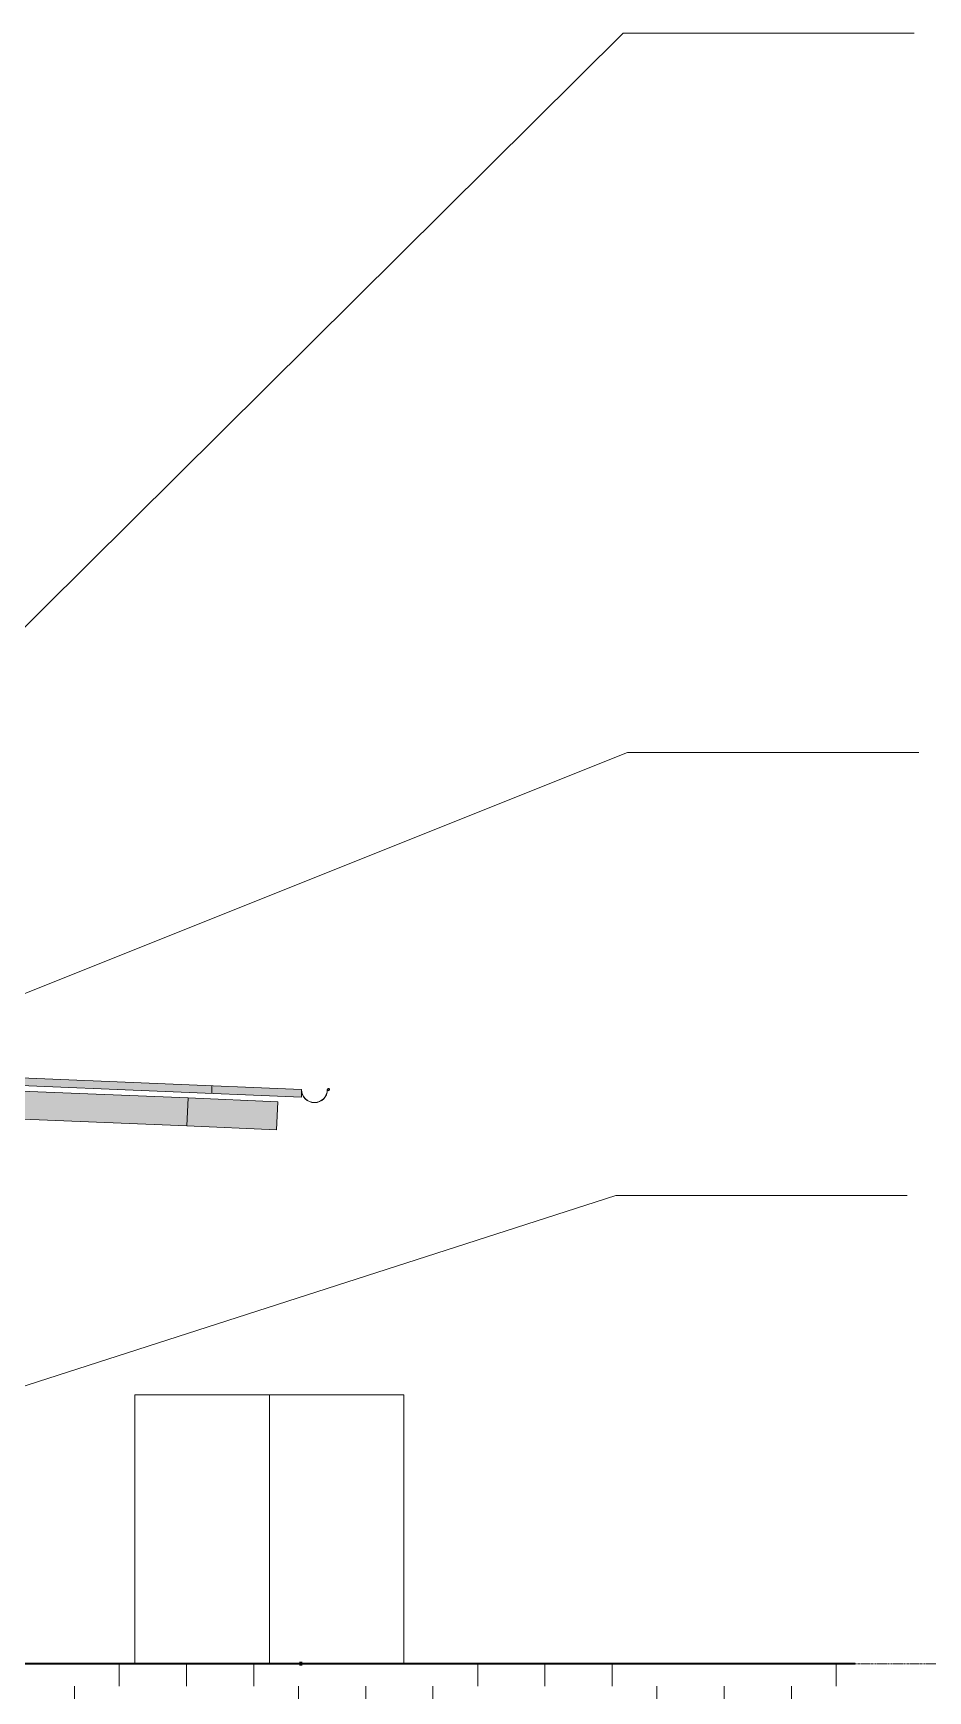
# Model space of a CAD drawing. Header units: inches. Extents: x 20273 to 40654, y -355 to 835.
# Drawn here: x 22813.8 to 23053.4, y -7.2 to 436.6 of the extents above; entities that cross this region are included whole.
import ezdxf

# ---------------------------------------------------------------- set-up
doc = ezdxf.new("R2010")
doc.units = ezdxf.units.IN
doc.header["$MEASUREMENT"] = 0
doc.linetypes.add('Grid Line 1_2_', pattern=[0.875, 0.5, -0.125, 0.125, -0.125])
for name, color, linetype, lineweight in [('A-ANNO-KEYN', 231, 'Continuous', 9), ('A-FLOR-LEVL', 51, 'Continuous', 9), ('A-ROOF', 132, 'Continuous', 13), ('A-ROOF-OTLN', 132, 'Continuous', 9), ('A-SITE-ROAD', 130, 'Continuous', 70), ('C-TOPO', 7, 'Continuous', 13), ('E-ELEC-EQPM', 71, 'Continuous', 13), ('S-BEAM', 12, 'Continuous', 13)]:
    doc.layers.add(name, color=color, linetype=linetype, lineweight=lineweight)

# ---------------------------------------------------------------- blocks, each defined once
blk = doc.blocks.new('Transformer-Dry-Type-Siemens - 6x6x6-1004770-Elevation - West')
at = {"layer": 'E-ELEC-EQPM'}
for p, q in [((22913.05, 72), (22877.05, 72)), ((22913.05, 72), (22877.05, 72)), ((22913.05, 0), (22913.05, 72)), ((22913.05, 0), (22913.05, 72))]:
    blk.add_line(p, q, dxfattribs=at)
blk = doc.blocks.new('Transformer-Dry-Type-Siemens - 6x3x6-1005805-Elevation - West')
at = {"layer": 'E-ELEC-EQPM'}
for p, q in [((22841.05, 72), (22841.05, 0)), ((22877.05, 72), (22841.05, 72)), ((22877.05, 72), (22841.05, 72)), ((22841.05, 72), (22841.05, 0)), ((22877.05, 0), (22877.05, 72)), ((22877.05, 0), (22877.05, 72))]:
    blk.add_line(p, q, dxfattribs=at)
blk = doc.blocks.new('Dimension Lumber - 5_5 x 7_5 Glulam-1730133-Elevation - West')
at = {"layer": 'S-BEAM'}
blk.add_hatch(color=256, dxfattribs=at).paths.add_polyline_path([(22878.98, 143.01), (22879.29, 150.51), (22855.28, 151.51), (22854.97, 144.01), (22855.28, 144)], flags=0)
for p, q in [((22855.28, 151.51), (22879.29, 150.51)), ((22879.29, 150.51), (22878.98, 143.01)), ((22878.98, 143.01), (22854.97, 144.01))]:
    blk.add_line(p, q, dxfattribs=at)
blk = doc.blocks.new('Dimension Lumber - 5_5 x 7_5 Glulam-1780657-Elevation - West')
at = {"layer": 'S-BEAM'}
blk.add_hatch(color=256, dxfattribs=at).paths.add_polyline_path([(22854.97, 144.01), (22855.28, 151.51), (22808.3, 153.46), (22808.3, 148.94), (22798.62, 148.94), (22798.62, 146.36), (22840.33, 144.62)], flags=0)
for p, q in [((22808.3, 153.46), (22855.28, 151.51)), ((22855.28, 151.51), (22854.97, 144.01)), ((22854.97, 144.01), (22798.62, 146.36))]:
    blk.add_line(p, q, dxfattribs=at)

msp = doc.modelspace()

# ---------------------------------------------------------------- hatches: boundary and pattern name
at = {"layer": 'A-ROOF', "lineweight": 5}
for points in [[(22861.62, 152.74), (22861.62, 154.75), (22808.3, 156.97), (22808.3, 154.97), (22840.33, 153.63)], [(22885.62, 151.74), (22885.62, 153.75), (22861.62, 154.69), (22861.62, 152.74), (22879.06, 152.02)]]:
    msp.add_hatch(color=256, dxfattribs=at).paths.add_polyline_path(points, flags=0)
at = {"layer": 'A-ROOF-OTLN'}
msp.add_hatch(color=256, dxfattribs=at).paths.add_polyline_path([(22889.12, 150.25), (22890.02, 150.37), (22890.87, 150.72), (22891.59, 151.27), (22892.15, 152), (22892.5, 152.84), (22892.44, 152.86), (22892.09, 152.03), (22891.55, 151.32), (22890.83, 150.77), (22890.01, 150.43), (22889.12, 150.31), (22888.23, 150.43), (22887.4, 150.77), (22886.68, 151.32), (22886.14, 152.03), (22885.79, 152.86), (22885.73, 152.84), (22886.08, 152), (22886.64, 151.27), (22887.37, 150.72), (22888.21, 150.37)], flags=0)
at = {"layer": 'C-TOPO', "lineweight": 9}
h = msp.add_hatch(dxfattribs=at)
h.set_pattern_fill('FP_10', color=8, style=0, pattern_type=2)
h.set_pattern_definition([(0, (22782.816, 0), (48, 48), [48, -48]), (0, (22782.816, 18), (48, 48), [48, -48]), (0, (22782.816, 36), (48, 48), [48, -48]), (90, (22788.816, 42), (-48, 48), [48, -48]), (90, (22806.816, 42), (-48, 48), [48, -48]), (90, (22824.816, 42), (-48, 48), [48, -48])])
h.paths.add_polyline_path([(22833.08, -79.68), (23034, -79.68), (23034, 0), (20555.04, 0), (20555.04, -79.68), (22724.13, -79.68)], flags=0)

# ---------------------------------------------------------------- linework, layer by layer
at = {"layer": 'A-ANNO-KEYN', "color": 153}
for p, q in [((22735.51, 202.25), (22971.79, 436.56)), ((22971.79, 436.56), (23049.79, 436.56)), ((22471.92, 43.64), (22972.98, 244.02)), ((22972.98, 244.02), (23050.97, 244.02)), ((22771.27, 61.48), (22969.88, 125.36)), ((22969.88, 125.36), (23047.88, 125.36))]:
    msp.add_line(p, q, dxfattribs=at)
at = {"layer": 'A-FLOR-LEVL', "linetype": 'Grid Line 1_2_'}
msp.add_line((20361.6, 0), (23817.88, 0), dxfattribs=at)
at = {"layer": 'A-ROOF'}
for p, q in [((22808.3, 156.97), (22885.62, 153.75)), ((22808.3, 154.97), (22885.62, 151.74)), ((22861.62, 152.74), (22861.62, 154.75)), ((22885.62, 153.75), (22885.62, 151.74))]:
    msp.add_line(p, q, dxfattribs=at)
at = {"layer": 'A-ROOF-OTLN'}
for p, q in [((22885.68, 153.75), (22885.62, 153.75)), ((22892.72, 153.55), (22892.67, 153.5))]:
    msp.add_line(p, q, dxfattribs=at)
for centre, radius, start, end in [((22889.12, 153.75), 3.5, 180, 360), ((22889.12, 153.75), 3.44, 180, 0), ((22892.86, 153.75), 0.306, 232.159, 180), ((22892.86, 153.75), 0.243, 234.011, 180)]:
    msp.add_arc(centre, radius, start, end, dxfattribs=at)
at = {"layer": 'A-SITE-ROAD'}
msp.add_line((22885.83, 0), (22885.09, 0), dxfattribs=at)
at = {"layer": 'C-TOPO', "lineweight": 35}
for p, q in [((22956.74, 0), (22588.7, 0)), ((22966.1, 0), (22956.74, 0)), ((22975.15, 0), (22966.1, 0)), ((22987.54, 0), (22975.15, 0)), ((23000.73, 0), (22987.54, 0)), ((23015.39, 0), (23000.73, 0)), ((23032.45, 0), (23015.39, 0)), ((23034, 0), (23032.45, 0))]:
    msp.add_line(p, q, dxfattribs=at)
at = {"layer": 'C-TOPO'}
for p, q in [((22956.74, 0), (22588.7, 0)), ((22966.1, 0), (22956.74, 0)), ((22966.1, 0), (22975.15, 0)), ((22975.15, 0), (22987.55, 0)), ((22987.55, 0), (23000.73, 0)), ((23000.73, 0), (23015.38, 0)), ((23032.45, 0), (23015.38, 0)), ((23034, 0), (23032.45, 0))]:
    msp.add_line(p, q, dxfattribs=at)

# ---------------------------------------------------------------- block references
at = {"layer": 'E-ELEC-EQPM'}
for name in ['Transformer-Dry-Type-Siemens - 6x3x6-1005805-Elevation - West', 'Transformer-Dry-Type-Siemens - 6x6x6-1004770-Elevation - West']:
    msp.add_blockref(name, (0, 0), dxfattribs=at)
at = {"layer": 'S-BEAM'}
for name in ['Dimension Lumber - 5_5 x 7_5 Glulam-1780657-Elevation - West', 'Dimension Lumber - 5_5 x 7_5 Glulam-1730133-Elevation - West']:
    msp.add_blockref(name, (0, 0), dxfattribs=at)

doc.saveas('drawing.dxf')
